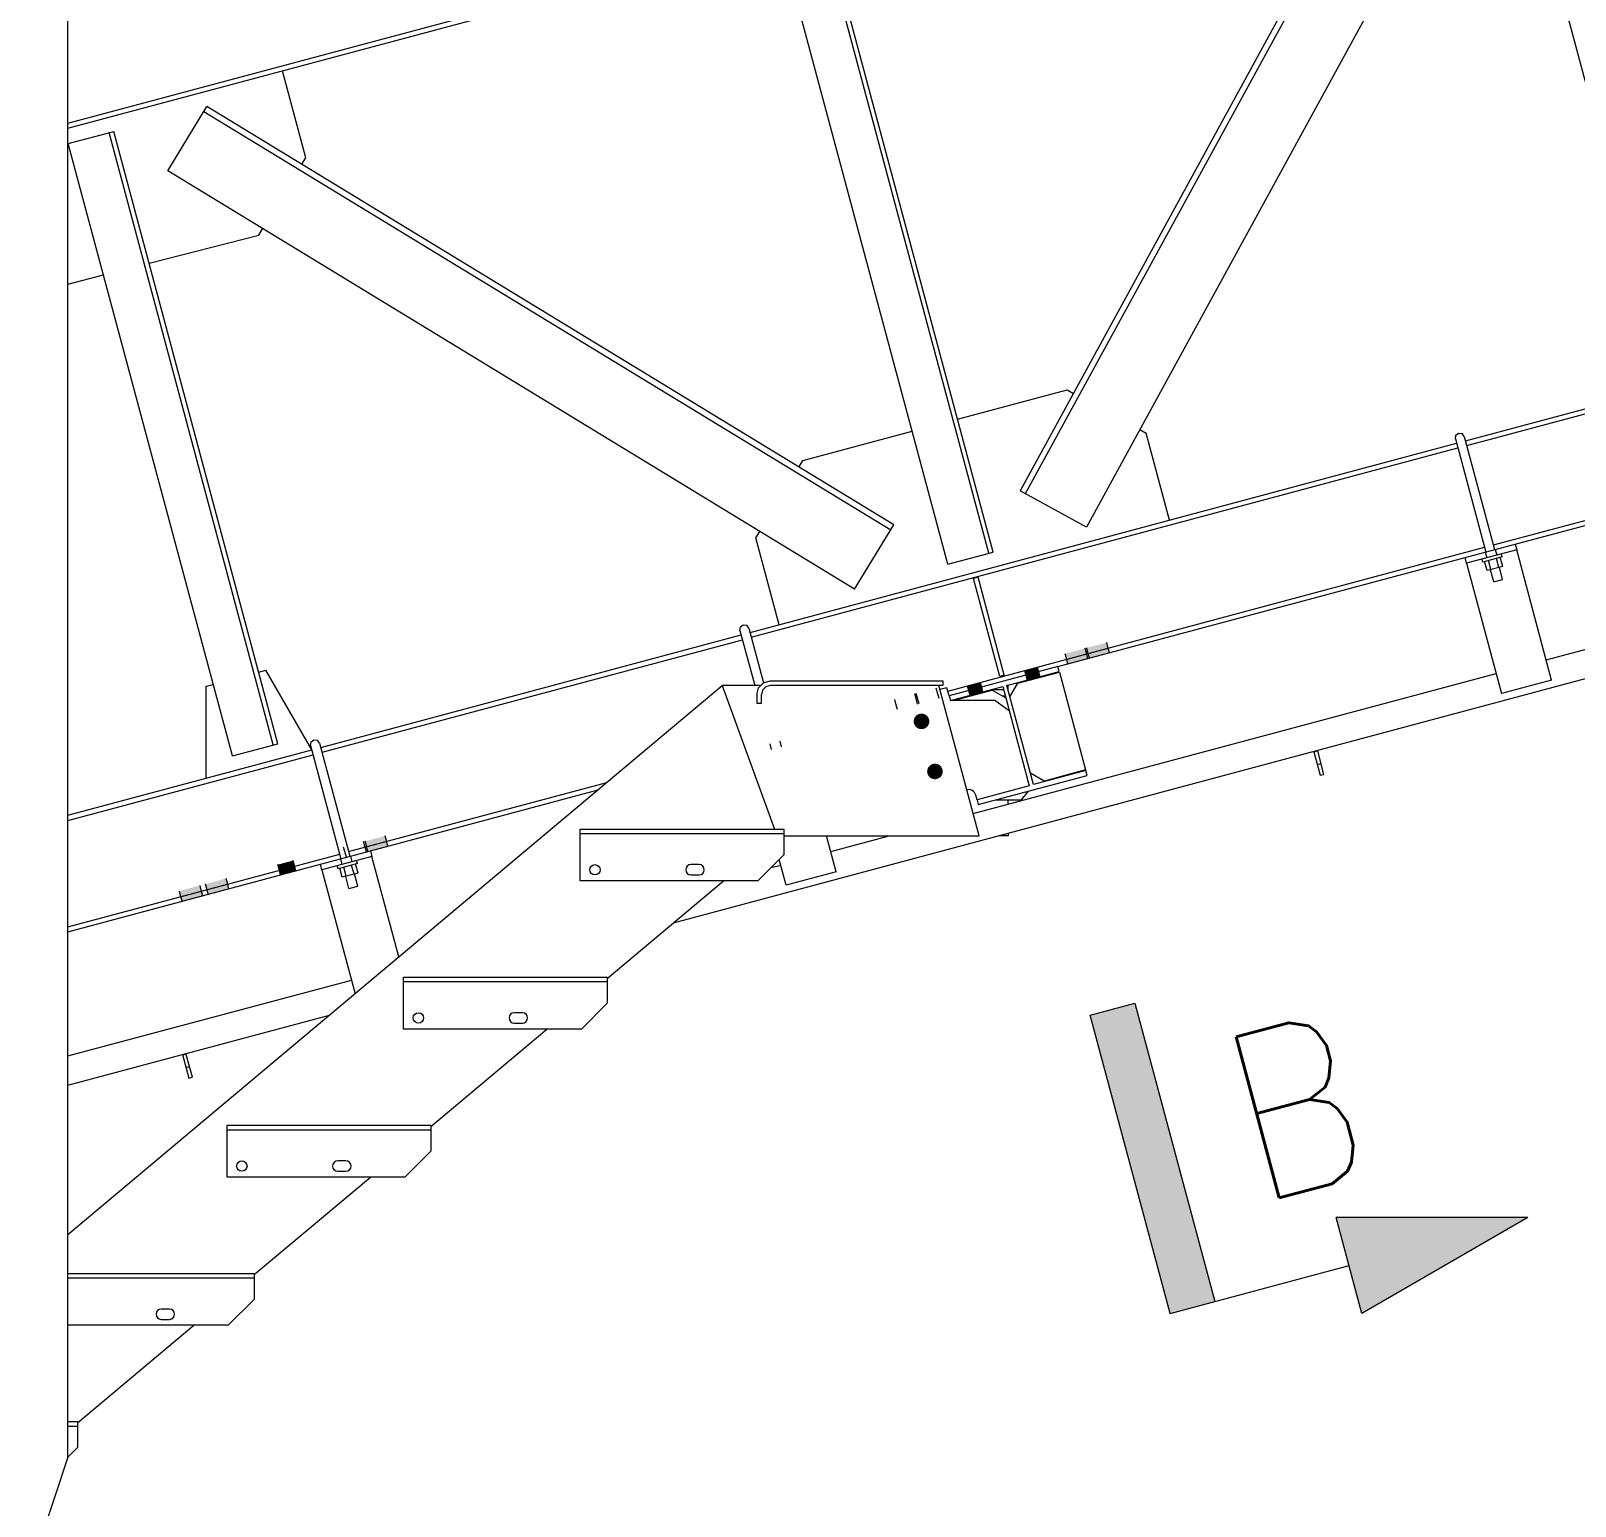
# Model space of a CAD drawing. Header units: millimetres. Extents: x -753 to 90, y 56274 to 56868.
# Drawn here: x -664.98 to -623.29, y 56622.44 to 56662.28 of the extents above; entities that cross this region are included whole.
import ezdxf

# ---------------------------------------------------------------- set-up
doc = ezdxf.new("R2010")
doc.units = ezdxf.units.MM
doc.linetypes.add('XKITLINE00', pattern=[0])
doc.linetypes.add('XKITLINE02', pattern=[4, 2, -2])
for name, color, linetype, lineweight in [('Corte', 7, 'Continuous', 0), ('Objeto gráfico', 3, 'Continuous', 0), ('Parafuso', 3, 'Continuous', 0), ('Peça', 2, 'Continuous', 0)]:
    doc.layers.add(name, color=color, linetype=linetype, lineweight=lineweight)
doc.styles.add('ROMANS', font='romans__.ttf')

# ---------------------------------------------------------------- blocks, each defined once
blk = doc.blocks.new('*A486')
at = {"layer": 'Peça', "color": 1, "linetype": 'XKITLINE00', "lineweight": 0}
for p, q in [((-654.919, 56635.327), (-654.919, 56636.727)), ((-654.919, 56636.727), (-649.419, 56636.727)), ((-649.419, 56636.727), (-649.419, 56636.027)), ((-654.919, 56636.607), (-649.419, 56636.607)), ((-649.419, 56636.027), (-650.119, 56635.327)), ((-650.119, 56635.327), (-654.919, 56635.327))]:
    blk.add_line(p, q, dxfattribs=at)
blk = doc.blocks.new('*A487')
at = {"layer": 'Peça', "color": 1, "linetype": 'XKITLINE00', "lineweight": 0}
for p, q in [((-640.246, 56644.544), (-640.439, 56644.493)), ((-640.188, 56644.326), (-640.246, 56644.544)), ((-638.95, 56644.199), (-640.153, 56644.199)), ((-638.562, 56643.909), (-638.95, 56644.199)), ((-639.637, 56641.793), (-639.715, 56641.788)), ((-638.232, 56641.517), (-638.042, 56641.754)), ((-639.47, 56641.646), (-639.504, 56641.716)), ((-639.435, 56641.517), (-639.47, 56641.646)), ((-638.925, 56641.517), (-638.232, 56641.517))]:
    blk.add_line(p, q, dxfattribs=at)
blk.add_arc((-639.663, 56641.595), 0.2, 37.4977, 82.4977, dxfattribs=at)
blk = doc.blocks.new('*A488')
at = {"layer": 'Peça', "color": 1, "linetype": 'XKITLINE00', "lineweight": 0}
for p, q in [((-663.982, 56624.727), (-663.72, 56624.727)), ((-663.72, 56624.727), (-663.72, 56624.027)), ((-663.982, 56624.607), (-663.72, 56624.607)), ((-663.982, 56623.765), (-663.72, 56624.027))]:
    blk.add_line(p, q, dxfattribs=at)
blk = doc.blocks.new('*A489')
at = {"layer": 'Peça', "color": 1, "linetype": 'XKITLINE00', "lineweight": 0}
for p, q in [((-663.982, 56628.727), (-658.953, 56628.727)), ((-663.982, 56628.607), (-658.953, 56628.607)), ((-658.953, 56628.727), (-658.953, 56628.027)), ((-658.953, 56628.027), (-659.653, 56627.327)), ((-659.653, 56627.327), (-663.982, 56627.327))]:
    blk.add_line(p, q, dxfattribs=at)
blk = doc.blocks.new('*A490')
at = {"layer": 'Parafuso', "color": 7, "linetype": 'XKITLINE00', "lineweight": 0}
blk.add_circle((-649.752, 56639.627), 0.14, dxfattribs=at)
blk = doc.blocks.new('*A497')
at = {"layer": 'Parafuso', "color": 7, "linetype": 'XKITLINE00', "lineweight": 0}
for p, q in [((-661.592, 56627.681), (-661.603, 56627.627)), ((-661.603, 56627.627), (-661.603, 56627.627)), ((-661.603, 56627.627), (-661.592, 56627.574)), ((-661.562, 56627.726), (-661.592, 56627.681)), ((-661.592, 56627.574), (-661.562, 56627.528)), ((-661.517, 56627.757), (-661.562, 56627.726)), ((-661.463, 56627.767), (-661.517, 56627.757)), ((-661.243, 56627.767), (-661.463, 56627.767)), ((-661.189, 56627.757), (-661.243, 56627.767)), ((-661.144, 56627.726), (-661.189, 56627.757)), ((-661.114, 56627.681), (-661.144, 56627.726)), ((-661.144, 56627.528), (-661.114, 56627.574)), ((-661.103, 56627.627), (-661.114, 56627.681)), ((-661.114, 56627.574), (-661.103, 56627.627)), ((-661.103, 56627.627), (-661.103, 56627.627)), ((-661.562, 56627.528), (-661.517, 56627.498)), ((-661.517, 56627.498), (-661.463, 56627.487)), ((-661.463, 56627.487), (-661.243, 56627.487)), ((-661.243, 56627.487), (-661.189, 56627.498)), ((-661.189, 56627.498), (-661.144, 56627.528))]:
    blk.add_line(p, q, dxfattribs=at)
blk = doc.blocks.new('*A498')
at = {"layer": 'Parafuso', "color": 7, "linetype": 'XKITLINE00', "lineweight": 0}
for p, q in [((-656.795, 56631.726), (-656.825, 56631.681)), ((-656.75, 56631.757), (-656.795, 56631.726)), ((-656.696, 56631.767), (-656.75, 56631.757)), ((-656.476, 56631.767), (-656.696, 56631.767)), ((-656.422, 56631.757), (-656.476, 56631.767)), ((-656.377, 56631.726), (-656.422, 56631.757)), ((-656.347, 56631.681), (-656.377, 56631.726)), ((-656.825, 56631.681), (-656.836, 56631.627)), ((-656.836, 56631.627), (-656.836, 56631.627)), ((-656.836, 56631.627), (-656.825, 56631.574)), ((-656.825, 56631.574), (-656.795, 56631.528)), ((-656.795, 56631.528), (-656.75, 56631.498)), ((-656.75, 56631.498), (-656.696, 56631.487)), ((-656.696, 56631.487), (-656.476, 56631.487)), ((-656.476, 56631.487), (-656.422, 56631.498)), ((-656.422, 56631.498), (-656.377, 56631.528)), ((-656.377, 56631.528), (-656.347, 56631.574)), ((-656.336, 56631.627), (-656.347, 56631.681)), ((-656.347, 56631.574), (-656.336, 56631.627)), ((-656.336, 56631.627), (-656.336, 56631.627))]:
    blk.add_line(p, q, dxfattribs=at)
blk = doc.blocks.new('*A499')
at = {"layer": 'Parafuso'}
for points in [[(-641.141, 56643.601), (-641.144, 56643.622), (-641.144, 56643.642), (-641.142, 56643.663), (-641.139, 56643.683), (-641.133, 56643.703), (-641.125, 56643.722), (-641.116, 56643.74), (-641.105, 56643.758), (-641.092, 56643.774), (-641.078, 56643.789), (-641.062, 56643.802), (-641.045, 56643.814), (-641.027, 56643.824), (-641.008, 56643.832), (-640.988, 56643.838), (-640.968, 56643.842), (-640.948, 56643.845), (-640.927, 56643.845), (-640.907, 56643.843), (-640.886, 56643.84), (-640.867, 56643.834), (-640.847, 56643.827), (-640.829, 56643.817), (-640.812, 56643.806), (-640.796, 56643.793), (-640.781, 56643.779), (-640.767, 56643.763), (-640.756, 56643.746), (-640.746, 56643.728), (-640.738, 56643.709), (-640.731, 56643.69), (-640.727, 56643.669), (-640.725, 56643.649), (-640.724, 56643.628), (-640.726, 56643.608), (-640.73, 56643.588), (-640.735, 56643.568), (-640.743, 56643.549), (-640.752, 56643.53), (-640.763, 56643.513), (-640.776, 56643.497), (-640.791, 56643.482), (-640.806, 56643.469), (-640.823, 56643.457), (-640.841, 56643.447), (-640.86, 56643.439), (-640.88, 56643.432), (-640.9, 56643.428), (-640.92, 56643.426), (-640.941, 56643.425), (-640.962, 56643.427), (-640.982, 56643.431), (-641.002, 56643.436), (-641.021, 56643.444), (-641.039, 56643.453), (-641.056, 56643.465), (-641.073, 56643.477), (-641.087, 56643.492), (-641.101, 56643.507), (-641.112, 56643.524), (-641.122, 56643.542), (-641.131, 56643.561), (-641.137, 56643.581)], [(-640.779, 56642.249), (-640.781, 56642.269), (-640.782, 56642.29), (-640.78, 56642.31), (-640.776, 56642.331), (-640.771, 56642.35), (-640.763, 56642.37), (-640.754, 56642.388), (-640.742, 56642.405), (-640.73, 56642.421), (-640.715, 56642.436), (-640.7, 56642.45), (-640.683, 56642.461), (-640.665, 56642.471), (-640.646, 56642.479), (-640.626, 56642.486), (-640.606, 56642.49), (-640.586, 56642.492), (-640.565, 56642.493), (-640.544, 56642.491), (-640.524, 56642.487), (-640.504, 56642.482), (-640.485, 56642.474), (-640.467, 56642.465), (-640.449, 56642.454), (-640.433, 56642.441), (-640.419, 56642.426), (-640.405, 56642.411), (-640.393, 56642.394), (-640.383, 56642.376), (-640.375, 56642.357), (-640.369, 56642.337), (-640.365, 56642.317), (-640.362, 56642.297), (-640.362, 56642.276), (-640.364, 56642.256), (-640.367, 56642.235), (-640.373, 56642.215), (-640.381, 56642.196), (-640.39, 56642.178), (-640.401, 56642.161), (-640.414, 56642.144), (-640.428, 56642.13), (-640.444, 56642.116), (-640.461, 56642.105), (-640.479, 56642.095), (-640.498, 56642.086), (-640.517, 56642.08), (-640.538, 56642.076), (-640.558, 56642.073), (-640.579, 56642.073), (-640.599, 56642.075), (-640.619, 56642.078), (-640.639, 56642.084), (-640.658, 56642.092), (-640.677, 56642.101), (-640.694, 56642.112), (-640.71, 56642.125), (-640.725, 56642.139), (-640.738, 56642.155), (-640.75, 56642.172), (-640.76, 56642.19), (-640.768, 56642.209), (-640.775, 56642.229)]]:
    blk.add_hatch(color=7, dxfattribs=at).paths.add_polyline_path(points, flags=17)
blk = doc.blocks.new('*A500')
at = {"layer": 'Parafuso', "color": 7, "linetype": 'XKITLINE00', "lineweight": 0}
blk.add_circle((-654.519, 56635.627), 0.14, dxfattribs=at)
blk = doc.blocks.new('*A501')
at = {"layer": 'Peça', "color": 1, "linetype": 'XKITLINE00', "lineweight": 0}
for p, q in [((-659.686, 56631.327), (-659.686, 56632.727)), ((-659.686, 56632.727), (-654.186, 56632.727)), ((-659.686, 56632.607), (-654.186, 56632.607)), ((-654.186, 56632.727), (-654.186, 56632.027)), ((-654.186, 56632.027), (-654.886, 56631.327)), ((-654.886, 56631.327), (-659.686, 56631.327))]:
    blk.add_line(p, q, dxfattribs=at)
blk = doc.blocks.new('*A502')
at = {"layer": 'Parafuso', "color": 7, "linetype": 'XKITLINE00', "lineweight": 0}
blk.add_circle((-659.286, 56631.627), 0.14, dxfattribs=at)
blk = doc.blocks.new('*A503')
at = {"layer": 'Parafuso', "color": 7, "linetype": 'XKITLINE00', "lineweight": 0}
for p, q in [((-652.058, 56635.681), (-652.069, 56635.627)), ((-652.069, 56635.627), (-652.069, 56635.627)), ((-652.069, 56635.627), (-652.058, 56635.574)), ((-652.028, 56635.726), (-652.058, 56635.681)), ((-652.058, 56635.574), (-652.028, 56635.528)), ((-651.983, 56635.757), (-652.028, 56635.726)), ((-652.028, 56635.528), (-651.983, 56635.498)), ((-651.929, 56635.767), (-651.983, 56635.757)), ((-651.983, 56635.498), (-651.929, 56635.487)), ((-651.709, 56635.767), (-651.929, 56635.767)), ((-651.929, 56635.487), (-651.709, 56635.487)), ((-651.655, 56635.757), (-651.709, 56635.767)), ((-651.709, 56635.487), (-651.655, 56635.498)), ((-651.61, 56635.726), (-651.655, 56635.757)), ((-651.655, 56635.498), (-651.61, 56635.528)), ((-651.58, 56635.681), (-651.61, 56635.726)), ((-651.61, 56635.528), (-651.58, 56635.574)), ((-651.569, 56635.627), (-651.58, 56635.681)), ((-651.58, 56635.574), (-651.569, 56635.627)), ((-651.569, 56635.627), (-651.569, 56635.627))]:
    blk.add_line(p, q, dxfattribs=at)
blk = doc.blocks.new('*A511')
at = {"layer": 'Peça', "color": 1, "linetype": 'XKITLINE00', "lineweight": 0}
for p, q in [((-645.336, 56644.544), (-645.202, 56644.678)), ((-645.202, 56644.678), (-645.019, 56644.727)), ((-645.019, 56644.727), (-640.355, 56644.727)), ((-640.355, 56644.727), (-640.355, 56644.601)), ((-645.385, 56644.361), (-645.336, 56644.544)), ((-645.385, 56644.361), (-645.385, 56644.127)), ((-645.227, 56644.481), (-645.259, 56644.361)), ((-645.259, 56644.127), (-645.259, 56644.361)), ((-645.139, 56644.569), (-645.227, 56644.481)), ((-645.019, 56644.601), (-645.139, 56644.569)), ((-640.355, 56644.601), (-645.019, 56644.601)), ((-645.385, 56644.127), (-645.259, 56644.127))]:
    blk.add_line(p, q, dxfattribs=at)
blk = doc.blocks.new('*A512')
at = {"layer": 'Peça', "color": 1, "linetype": 'XKITLINE00', "lineweight": 0}
for p, q in [((-663.982, 56629.775), (-646.313, 56644.601)), ((-646.313, 56644.601), (-644.903, 56640.727)), ((-649.419, 56636.695), (-646.282, 56639.327)), ((-654.186, 56632.695), (-651.049, 56635.327)), ((-658.953, 56628.695), (-655.816, 56631.327)), ((-663.72, 56624.695), (-660.583, 56627.327))]:
    blk.add_line(p, q, dxfattribs=at)
blk = doc.blocks.new('*A513')
at = {"layer": 'Peça', "color": 1, "linetype": 'XKITLINE00', "lineweight": 0}
for p, q in [((-645.279, 56644.601), (-646.313, 56644.601)), ((-646.313, 56644.601), (-644.903, 56640.727)), ((-639.38, 56640.541), (-640.468, 56644.601)), ((-644.652, 56640.541), (-639.38, 56640.541))]:
    blk.add_line(p, q, dxfattribs=at)
blk = doc.blocks.new('*A514')
at = {"layer": 'Parafuso', "color": 7, "linetype": 'XKITLINE00', "lineweight": 0}
for p, q in [((-647.291, 56639.681), (-647.302, 56639.627)), ((-647.261, 56639.726), (-647.291, 56639.681)), ((-647.216, 56639.757), (-647.261, 56639.726)), ((-647.162, 56639.767), (-647.216, 56639.757)), ((-646.942, 56639.767), (-647.162, 56639.767)), ((-646.888, 56639.757), (-646.942, 56639.767)), ((-646.843, 56639.726), (-646.888, 56639.757)), ((-646.813, 56639.681), (-646.843, 56639.726)), ((-646.802, 56639.627), (-646.813, 56639.681)), ((-647.302, 56639.627), (-647.302, 56639.627)), ((-647.302, 56639.627), (-647.291, 56639.574)), ((-647.291, 56639.574), (-647.261, 56639.528)), ((-647.261, 56639.528), (-647.216, 56639.498)), ((-647.216, 56639.498), (-647.162, 56639.487)), ((-647.162, 56639.487), (-646.942, 56639.487)), ((-646.942, 56639.487), (-646.888, 56639.498)), ((-646.888, 56639.498), (-646.843, 56639.528)), ((-646.843, 56639.528), (-646.813, 56639.574)), ((-646.813, 56639.574), (-646.802, 56639.627)), ((-646.802, 56639.627), (-646.802, 56639.627))]:
    blk.add_line(p, q, dxfattribs=at)
blk = doc.blocks.new('*A515')
at = {"layer": 'Peça', "color": 1, "linetype": 'XKITLINE00', "lineweight": 0}
for p, q in [((-650.152, 56639.327), (-650.152, 56640.727)), ((-650.152, 56640.727), (-644.652, 56640.727)), ((-650.152, 56640.607), (-644.652, 56640.607)), ((-644.652, 56640.727), (-644.652, 56640.027)), ((-644.652, 56640.027), (-645.352, 56639.327)), ((-645.352, 56639.327), (-650.152, 56639.327))]:
    blk.add_line(p, q, dxfattribs=at)
blk = doc.blocks.new('*A533')
at = {"layer": 'Peça', "color": 1, "linetype": 'XKITLINE00', "lineweight": 0}
for p, q in [((-637.251, 56645.113), (-640.188, 56644.326)), ((-637.217, 56644.985), (-637.251, 56645.113)), ((-638.629, 56644.607), (-637.217, 56644.985)), ((-640.188, 56644.326), (-640.153, 56644.199)), ((-640.153, 56644.199), (-638.741, 56644.577)), ((-638.741, 56644.577), (-638.023, 56641.896)), ((-637.911, 56641.926), (-638.629, 56644.607)), ((-639.401, 56641.39), (-636.464, 56642.177)), ((-636.499, 56642.304), (-637.911, 56641.926)), ((-636.464, 56642.177), (-636.499, 56642.304)), ((-638.023, 56641.896), (-639.435, 56641.517)), ((-639.435, 56641.517), (-639.401, 56641.39))]:
    blk.add_line(p, q, dxfattribs=at)
blk = doc.blocks.new('*A534')
at = {"layer": 'Peça', "color": 1, "linetype": 'XKITLINE00', "lineweight": 0}
for p, q in [((-639.406, 56647.525), (-639.528, 56647.493)), ((-638.819, 56644.85), (-639.528, 56647.493)), ((-638.698, 56644.883), (-639.406, 56647.525)), ((-638.698, 56644.883), (-638.819, 56644.85))]:
    blk.add_line(p, q, dxfattribs=at)
blk = doc.blocks.new('*A535')
at = {"layer": 'Parafuso'}
for points in [[(-637.807, 56645.101), (-637.773, 56644.973), (-638.12, 56644.88), (-638.155, 56645.007)], [(-637.807, 56645.101), (-637.773, 56644.973), (-638.12, 56644.88), (-638.155, 56645.007)], [(-639.352, 56644.687), (-639.318, 56644.559), (-639.666, 56644.466), (-639.7, 56644.593)], [(-639.352, 56644.687), (-639.318, 56644.559), (-639.666, 56644.466), (-639.7, 56644.593)], [(-637.773, 56644.973), (-637.739, 56644.846), (-638.086, 56644.753), (-638.12, 56644.88)], [(-637.773, 56644.973), (-637.739, 56644.846), (-638.086, 56644.753), (-638.12, 56644.88)], [(-639.318, 56644.559), (-639.284, 56644.432), (-639.632, 56644.339), (-639.666, 56644.466)], [(-639.318, 56644.559), (-639.284, 56644.432), (-639.632, 56644.339), (-639.666, 56644.466)]]:
    blk.add_hatch(color=7, dxfattribs=at).paths.add_polyline_path(points, flags=17)
at = {"layer": 'Parafuso', "color": 7, "linetype": 'XKITLINE00', "lineweight": 0}
for p, q in [((-637.807, 56645.101), (-637.773, 56644.973)), ((-637.807, 56645.101), (-637.773, 56644.973)), ((-639.352, 56644.687), (-639.318, 56644.559)), ((-639.352, 56644.687), (-639.318, 56644.559)), ((-638.155, 56645.007), (-638.12, 56644.88)), ((-638.155, 56645.007), (-638.12, 56644.88)), ((-638.12, 56644.88), (-638.086, 56644.753)), ((-638.12, 56644.88), (-638.086, 56644.753)), ((-637.773, 56644.973), (-637.739, 56644.846)), ((-637.773, 56644.973), (-637.739, 56644.846)), ((-639.7, 56644.593), (-639.666, 56644.466)), ((-639.7, 56644.593), (-639.666, 56644.466)), ((-639.666, 56644.466), (-639.632, 56644.339)), ((-639.666, 56644.466), (-639.632, 56644.339)), ((-639.318, 56644.559), (-639.284, 56644.432)), ((-639.318, 56644.559), (-639.284, 56644.432))]:
    blk.add_line(p, q, dxfattribs=at)
blk = doc.blocks.new('*A542')
at = {"layer": 'Peça', "color": 1, "linetype": 'XKITLINE00', "lineweight": 0}
for p, q in [((-638.546, 56644.298), (-638.334, 56644.665)), ((-638.334, 56644.665), (-637.212, 56644.966)), ((-637.212, 56644.966), (-636.504, 56642.323)), ((-637.626, 56642.023), (-637.994, 56642.235)), ((-636.504, 56642.323), (-637.626, 56642.023))]:
    blk.add_line(p, q, dxfattribs=at)
blk = doc.blocks.new('*A543')
at = {"layer": 'Peça', "color": 1, "linetype": 'XKITLINE00', "lineweight": 0}
for p, q in [((-640.076, 56644.199), (-639.026, 56644.48)), ((-639.026, 56644.48), (-638.658, 56644.268))]:
    blk.add_line(p, q, dxfattribs=at)
blk = doc.blocks.new('*A544')
at = {"layer": 'Parafuso'}
for points in [[(-637.807, 56645.101), (-637.773, 56644.973), (-638.12, 56644.88), (-638.155, 56645.007)], [(-637.807, 56645.101), (-637.773, 56644.973), (-638.12, 56644.88), (-638.155, 56645.007)], [(-639.352, 56644.687), (-639.318, 56644.559), (-639.666, 56644.466), (-639.7, 56644.593)], [(-639.352, 56644.687), (-639.318, 56644.559), (-639.666, 56644.466), (-639.7, 56644.593)], [(-637.773, 56644.973), (-637.739, 56644.846), (-638.086, 56644.753), (-638.12, 56644.88)], [(-637.773, 56644.973), (-637.739, 56644.846), (-638.086, 56644.753), (-638.12, 56644.88)], [(-639.318, 56644.559), (-639.284, 56644.432), (-639.632, 56644.339), (-639.666, 56644.466)], [(-639.318, 56644.559), (-639.284, 56644.432), (-639.632, 56644.339), (-639.666, 56644.466)]]:
    blk.add_hatch(color=7, dxfattribs=at).paths.add_polyline_path(points, flags=17)
at = {"layer": 'Parafuso', "color": 7, "linetype": 'XKITLINE00', "lineweight": 0}
for p, q in [((-637.807, 56645.101), (-637.773, 56644.973)), ((-637.807, 56645.101), (-637.773, 56644.973)), ((-639.352, 56644.687), (-639.318, 56644.559)), ((-639.352, 56644.687), (-639.318, 56644.559)), ((-638.155, 56645.007), (-638.12, 56644.88)), ((-638.155, 56645.007), (-638.12, 56644.88)), ((-638.12, 56644.88), (-638.086, 56644.753)), ((-638.12, 56644.88), (-638.086, 56644.753)), ((-637.773, 56644.973), (-637.739, 56644.846)), ((-637.773, 56644.973), (-637.739, 56644.846)), ((-639.7, 56644.593), (-639.666, 56644.466)), ((-639.7, 56644.593), (-639.666, 56644.466)), ((-639.666, 56644.466), (-639.632, 56644.339)), ((-639.666, 56644.466), (-639.632, 56644.339)), ((-639.318, 56644.559), (-639.284, 56644.432)), ((-639.318, 56644.559), (-639.284, 56644.432))]:
    blk.add_line(p, q, dxfattribs=at)
blk = doc.blocks.new('*A625')
at = {"layer": 'Peça', "color": 1, "linetype": 'XKITLINE00', "lineweight": 0}
for p, q in [((-663.982, 56659.786), (-399.326, 56730.699)), ((-663.982, 56659.65), (-399.292, 56730.572))]:
    blk.add_line(p, q, dxfattribs=at)
blk = doc.blocks.new('*A626')
at = {"layer": 'Peça', "color": 1, "linetype": 'XKITLINE00', "lineweight": 0}
for p, q in [((-626.245, 56651.209), (-596.609, 56659.15)), ((-626.211, 56651.081), (-596.574, 56659.022)), ((-625.493, 56648.4), (-595.856, 56656.341)), ((-624.903, 56648.421), (-601.55, 56654.679)), ((-645.564, 56646.033), (-626.487, 56651.144)), ((-645.53, 56645.905), (-626.453, 56651.017)), ((-640.222, 56644.454), (-625.734, 56648.335)), ((-637.251, 56645.113), (-626.256, 56648.059)), ((-657.155, 56642.927), (-645.806, 56645.968)), ((-657.121, 56642.799), (-645.772, 56645.84)), ((-663.982, 56641.098), (-657.397, 56642.862)), ((-663.982, 56640.961), (-657.363, 56642.735)), ((-656.403, 56640.118), (-649.429, 56641.987)), ((-655.813, 56640.139), (-649.668, 56641.786)), ((-663.982, 56638.087), (-656.644, 56640.053)), ((-663.982, 56637.95), (-657.166, 56639.777))]:
    blk.add_line(p, q, dxfattribs=at)
blk = doc.blocks.new('*A638')
at = {"layer": 'Peça', "color": 1, "linetype": 'XKITLINE00', "lineweight": 0}
for p, q in [((-657.166, 56639.777), (-655.813, 56640.14)), ((-655.813, 56640.14), (-655.772, 56639.985)), ((-657.124, 56639.623), (-657.166, 56639.777)), ((-655.772, 56639.985), (-657.124, 56639.623)), ((-655.045, 56637.274), (-655.772, 56639.985)), ((-657.124, 56639.623), (-656.229, 56636.281))]:
    blk.add_line(p, q, dxfattribs=at)
blk = doc.blocks.new('*A706')
at = {"layer": 'Peça', "color": 1, "linetype": 'XKITLINE00', "lineweight": 0}
for p, q in [((-660.886, 56634.639), (-660.715, 56633.998)), ((-660.884, 56634.63), (-660.792, 56634.654)), ((-660.623, 56634.023), (-660.795, 56634.664)), ((-660.792, 56634.288), (-660.7, 56634.312)), ((-660.715, 56633.998), (-660.623, 56634.023))]:
    blk.add_line(p, q, dxfattribs=at)
blk = doc.blocks.new('*A707')
at = {"layer": 'Peça', "color": 1, "linetype": 'XKITLINE00', "lineweight": 0}
for p, q in [((-663.982, 56634.599), (-656.328, 56636.65)), ((-663.982, 56633.81), (-656.918, 56635.702))]:
    blk.add_line(p, q, dxfattribs=at)
blk = doc.blocks.new('*A714')
at = {"layer": 'Peça', "color": 1, "linetype": 'XKITLINE00', "lineweight": 0}
for p, q in [((-594.187, 56653.299), (-591.992, 56653.887)), ((-591.992, 56653.887), (-591.795, 56653.151)), ((-591.795, 56653.151), (-647.639, 56638.189)), ((-624.065, 56645.294), (-595.539, 56652.937)), ((-639.543, 56641.147), (-625.418, 56644.931)), ((-643.384, 56640.118), (-641.803, 56640.541)), ((-644.993, 56639.687), (-644.736, 56639.755))]:
    blk.add_line(p, q, dxfattribs=at)
blk = doc.blocks.new('*A724')
at = {"layer": 'Peça', "color": 1, "linetype": 'XKITLINE00', "lineweight": 0}
for p, q in [((-663.972, 56659.238), (-662.746, 56659.567)), ((-659.541, 56642.702), (-663.972, 56659.238)), ((-658.437, 56642.998), (-662.868, 56659.534)), ((-658.315, 56643.03), (-662.746, 56659.567)), ((-659.541, 56642.702), (-658.315, 56643.03))]:
    blk.add_line(p, q, dxfattribs=at)
blk = doc.blocks.new('*A725')
at = {"layer": 'Peça', "color": 1, "linetype": 'XKITLINE00', "lineweight": 0}
for p, q in [((-644.654, 56664.415), (-643.427, 56664.743)), ((-639.119, 56648.174), (-643.55, 56664.71)), ((-638.996, 56648.207), (-643.427, 56664.743)), ((-640.223, 56647.878), (-644.654, 56664.415)), ((-640.223, 56647.878), (-638.996, 56648.207))]:
    blk.add_line(p, q, dxfattribs=at)
blk = doc.blocks.new('*A737')
at = {"layer": 'Peça', "color": 1, "linetype": 'XKITLINE00', "lineweight": 0}
for p, q in [((-661.289, 56658.499), (-660.228, 56660.242)), ((-660.31, 56660.106), (-641.762, 56648.81)), ((-641.68, 56648.946), (-660.228, 56660.242)), ((-642.741, 56647.203), (-661.289, 56658.499)), ((-642.741, 56647.203), (-641.68, 56648.946))]:
    blk.add_line(p, q, dxfattribs=at)
blk = doc.blocks.new('*A738')
at = {"layer": 'Peça', "color": 1, "linetype": 'XKITLINE00', "lineweight": 0}
for p, q in [((-627.853, 56668.916), (-638.268, 56649.86)), ((-638.129, 56649.784), (-627.714, 56668.84)), ((-626.063, 56667.938), (-627.853, 56668.916)), ((-626.063, 56667.938), (-636.478, 56648.881)), ((-636.478, 56648.881), (-638.268, 56649.86))]:
    blk.add_line(p, q, dxfattribs=at)
blk = doc.blocks.new('*A775')
at = {"layer": 'Parafuso', "color": 7, "linetype": 'XKITLINE02', "lineweight": 0}
for p, q in [((-656.625, 56639.922), (-656.583, 56639.768)), ((-656.354, 56639.995), (-656.313, 56639.84))]:
    blk.add_line(p, q, dxfattribs=at)
blk = doc.blocks.new('*A776')
at = {"layer": 'Parafuso', "color": 7, "linetype": 'XKITLINE02', "lineweight": 0}
for p, q in [((-656.625, 56639.922), (-656.583, 56639.768)), ((-656.354, 56639.995), (-656.313, 56639.84))]:
    blk.add_line(p, q, dxfattribs=at)
blk = doc.blocks.new('*A777')
at = {"layer": 'Peça', "color": 1, "linetype": 'XKITLINE00', "lineweight": 0}
for p, q in [((-657.429, 56642.983), (-657.417, 56643.078)), ((-657.429, 56642.983), (-656.61, 56639.926)), ((-657.417, 56643.078), (-657.341, 56643.137)), ((-657.341, 56643.137), (-657.246, 56643.124)), ((-657.188, 56643.048), (-657.246, 56643.124)), ((-657.188, 56643.048), (-656.369, 56639.991)), ((-656.394, 56639.12), (-656.482, 56639.449)), ((-656.153, 56639.184), (-656.241, 56639.514)), ((-656.394, 56639.12), (-656.153, 56639.184))]:
    blk.add_line(p, q, dxfattribs=at)
blk = doc.blocks.new('*A778')
at = {"layer": 'Peça', "color": 1, "linetype": 'XKITLINE00', "lineweight": 0}
for p, q in [((-656.574, 56639.424), (-656.64, 56639.67)), ((-656.468, 56639.453), (-656.534, 56639.698)), ((-656.255, 56639.51), (-656.321, 56639.755)), ((-656.149, 56639.538), (-656.215, 56639.784)), ((-656.149, 56639.538), (-656.574, 56639.424))]:
    blk.add_line(p, q, dxfattribs=at)
blk = doc.blocks.new('*A779')
at = {"layer": 'Peça', "color": 1, "linetype": 'XKITLINE00', "lineweight": 0}
for p, q in [((-656.688, 56639.657), (-656.709, 56639.734)), ((-656.167, 56639.797), (-656.688, 56639.657)), ((-656.167, 56639.797), (-656.187, 56639.874))]:
    blk.add_line(p, q, dxfattribs=at)
blk = doc.blocks.new('*A814')
at = {"layer": 'Parafuso'}
for points in [[(-658.282, 56639.644), (-658.315, 56639.766), (-657.909, 56639.875), (-657.876, 56639.752)], [(-658.282, 56639.644), (-658.315, 56639.766), (-657.909, 56639.875), (-657.876, 56639.752)], [(-658.241, 56639.489), (-658.282, 56639.644), (-657.876, 56639.752), (-657.835, 56639.598)], [(-658.241, 56639.489), (-658.282, 56639.644), (-657.876, 56639.752), (-657.835, 56639.598)]]:
    blk.add_hatch(color=7, dxfattribs=at).paths.add_polyline_path(points, flags=17)
at = {"layer": 'Parafuso', "color": 7, "linetype": 'XKITLINE00', "lineweight": 0}
for p, q in [((-658.282, 56639.644), (-658.315, 56639.766)), ((-658.282, 56639.644), (-658.315, 56639.766)), ((-658.241, 56639.489), (-658.282, 56639.644)), ((-658.241, 56639.489), (-658.282, 56639.644)), ((-657.876, 56639.752), (-657.909, 56639.875)), ((-657.876, 56639.752), (-657.909, 56639.875)), ((-657.835, 56639.598), (-657.876, 56639.752)), ((-657.835, 56639.598), (-657.876, 56639.752))]:
    blk.add_line(p, q, dxfattribs=at)
blk = doc.blocks.new('*A815')
at = {"layer": 'Parafuso'}
for points in [[(-658.282, 56639.644), (-658.315, 56639.766), (-657.909, 56639.875), (-657.876, 56639.752)], [(-658.282, 56639.644), (-658.315, 56639.766), (-657.909, 56639.875), (-657.876, 56639.752)], [(-658.241, 56639.489), (-658.282, 56639.644), (-657.876, 56639.752), (-657.835, 56639.598)], [(-658.241, 56639.489), (-658.282, 56639.644), (-657.876, 56639.752), (-657.835, 56639.598)]]:
    blk.add_hatch(color=7, dxfattribs=at).paths.add_polyline_path(points, flags=17)
at = {"layer": 'Parafuso', "color": 7, "linetype": 'XKITLINE00', "lineweight": 0}
for p, q in [((-658.315, 56639.766), (-658.282, 56639.644)), ((-658.315, 56639.766), (-658.282, 56639.644)), ((-658.282, 56639.644), (-658.241, 56639.489)), ((-658.282, 56639.644), (-658.241, 56639.489)), ((-657.909, 56639.875), (-657.876, 56639.752)), ((-657.909, 56639.875), (-657.876, 56639.752)), ((-657.876, 56639.752), (-657.835, 56639.598)), ((-657.876, 56639.752), (-657.835, 56639.598))]:
    blk.add_line(p, q, dxfattribs=at)
blk = doc.blocks.new('*A816')
at = {"layer": 'Parafuso'}
for points in [[(-655.416, 56640.543), (-655.383, 56640.42), (-655.924, 56640.275), (-655.957, 56640.398)], [(-655.383, 56640.42), (-655.342, 56640.266), (-655.883, 56640.121), (-655.924, 56640.275)]]:
    blk.add_hatch(color=7, dxfattribs=at).paths.add_polyline_path(points, flags=17)
at = {"layer": 'Parafuso', "color": 7, "linetype": 'XKITLINE00', "lineweight": 0}
for p, q in [((-655.383, 56640.42), (-655.416, 56640.543)), ((-655.924, 56640.275), (-655.957, 56640.398)), ((-655.883, 56640.121), (-655.924, 56640.275)), ((-655.342, 56640.266), (-655.383, 56640.42))]:
    blk.add_line(p, q, dxfattribs=at)
at = {"layer": 'Parafuso', "color": 7, "linetype": 'XKITLINE02', "lineweight": 0}
for p, q in [((-656.505, 56640.12), (-656.538, 56640.242)), ((-656.464, 56639.965), (-656.505, 56640.12)), ((-655.965, 56640.265), (-655.998, 56640.387)), ((-655.923, 56640.11), (-655.965, 56640.265))]:
    blk.add_line(p, q, dxfattribs=at)
blk = doc.blocks.new('*A817')
at = {"layer": 'Parafuso'}
for points in [[(-660.234, 56639.12), (-660.267, 56639.243), (-659.709, 56639.393), (-659.676, 56639.27)], [(-660.193, 56638.966), (-660.234, 56639.121), (-659.676, 56639.27), (-659.635, 56639.115)], [(-660.941, 56638.931), (-660.974, 56639.054), (-660.416, 56639.203), (-660.383, 56639.08)], [(-660.9, 56638.777), (-660.941, 56638.931), (-660.383, 56639.081), (-660.342, 56638.926)]]:
    blk.add_hatch(color=7, dxfattribs=at).paths.add_polyline_path(points, flags=17)
at = {"layer": 'Parafuso', "color": 7, "linetype": 'XKITLINE00', "lineweight": 0}
for p, q in [((-660.234, 56639.12), (-660.267, 56639.243)), ((-659.676, 56639.27), (-659.709, 56639.393)), ((-659.635, 56639.115), (-659.676, 56639.27)), ((-660.941, 56638.931), (-660.974, 56639.054)), ((-660.9, 56638.777), (-660.941, 56638.931)), ((-660.383, 56639.08), (-660.416, 56639.203)), ((-660.342, 56638.926), (-660.383, 56639.081)), ((-660.193, 56638.966), (-660.234, 56639.121))]:
    blk.add_line(p, q, dxfattribs=at)
blk = doc.blocks.new('*A818')
at = {"layer": 'Peça', "color": 1, "linetype": 'XKITLINE00', "lineweight": 0}
for p, q in [((-658.832, 56644.962), (-658.639, 56645.014)), ((-657.397, 56642.862), (-658.639, 56645.014)), ((-660.252, 56644.582), (-660.059, 56644.634)), ((-660.252, 56642.097), (-660.252, 56644.582))]:
    blk.add_line(p, q, dxfattribs=at)
blk = doc.blocks.new('*A819')
at = {"layer": 'Peça', "color": 1, "linetype": 'XKITLINE00', "lineweight": 0}
for p, q in [((-657.561, 56658.852), (-658.191, 56661.202)), ((-657.665, 56658.681), (-657.561, 56658.852)), ((-661.792, 56656.006), (-658.83, 56656.768)), ((-658.83, 56656.768), (-658.726, 56656.939)), ((-663.982, 56655.443), (-663.022, 56655.69))]:
    blk.add_line(p, q, dxfattribs=at)
blk = doc.blocks.new('*A868')
at = {"layer": 'Parafuso'}
for points in [[(-636.513, 56645.608), (-636.48, 56645.485), (-637.021, 56645.34), (-637.054, 56645.463)], [(-636.48, 56645.485), (-636.439, 56645.331), (-636.979, 56645.186), (-637.021, 56645.34)], [(-635.931, 56645.764), (-635.899, 56645.641), (-636.439, 56645.496), (-636.472, 56645.619)], [(-635.899, 56645.641), (-635.857, 56645.487), (-636.398, 56645.342), (-636.439, 56645.496)]]:
    blk.add_hatch(color=7, dxfattribs=at).paths.add_polyline_path(points, flags=17)
at = {"layer": 'Parafuso', "color": 7, "linetype": 'XKITLINE00', "lineweight": 0}
for p, q in [((-636.48, 56645.485), (-636.513, 56645.608)), ((-636.439, 56645.331), (-636.48, 56645.485)), ((-636.439, 56645.496), (-636.472, 56645.619)), ((-636.398, 56645.342), (-636.439, 56645.496)), ((-635.899, 56645.641), (-635.931, 56645.764)), ((-635.857, 56645.487), (-635.899, 56645.641)), ((-637.021, 56645.34), (-637.054, 56645.463)), ((-636.979, 56645.186), (-637.021, 56645.34))]:
    blk.add_line(p, q, dxfattribs=at)
blk = doc.blocks.new('*A877')
at = {"layer": 'Parafuso', "color": 7, "linetype": 'XKITLINE02', "lineweight": 0}
for p, q in [((-641.623, 56644.107), (-641.656, 56644.23)), ((-641.082, 56644.252), (-641.115, 56644.375)), ((-641.041, 56644.098), (-641.082, 56644.252)), ((-641.041, 56644.263), (-641.074, 56644.386)), ((-641, 56644.109), (-641.041, 56644.263)), ((-640.501, 56644.408), (-640.534, 56644.531)), ((-640.459, 56644.253), (-640.501, 56644.408)), ((-641.581, 56643.953), (-641.623, 56644.107))]:
    blk.add_line(p, q, dxfattribs=at)
blk = doc.blocks.new('*A887')
at = {"layer": 'Peça', "color": 1, "linetype": 'XKITLINE00', "lineweight": 0}
for p, q in [((-639.958, 56651.797), (-637.005, 56652.588)), ((-637.005, 56652.588), (-636.829, 56652.492)), ((-644.138, 56650.677), (-641.185, 56651.468)), ((-635.039, 56651.514), (-634.864, 56651.418)), ((-634.234, 56649.068), (-634.864, 56651.418)), ((-644.242, 56650.506), (-644.138, 56650.677)), ((-645.407, 56648.593), (-645.303, 56648.764)), ((-644.778, 56646.243), (-645.407, 56648.593))]:
    blk.add_line(p, q, dxfattribs=at)
blk = doc.blocks.new('*A937')
at = {"layer": 'Peça', "color": 1, "linetype": 'XKITLINE00', "lineweight": 0}
for p, q in [((-625.335, 56669.591), (-624.109, 56669.92)), ((-619.8, 56653.35), (-624.231, 56669.887)), ((-619.678, 56653.383), (-624.109, 56669.92)), ((-620.904, 56653.054), (-625.335, 56669.591)), ((-620.904, 56653.054), (-619.678, 56653.383))]:
    blk.add_line(p, q, dxfattribs=at)
blk = doc.blocks.new('*A949')
at = {"layer": 'Peça', "color": 1, "linetype": 'XKITLINE00', "lineweight": 0}
for p, q in [((-645.838, 56646.089), (-645.826, 56646.184)), ((-645.838, 56646.089), (-645.439, 56644.601)), ((-645.826, 56646.184), (-645.75, 56646.242)), ((-645.75, 56646.242), (-645.655, 56646.23)), ((-645.597, 56646.154), (-645.655, 56646.23)), ((-645.597, 56646.154), (-645.201, 56644.679))]:
    blk.add_line(p, q, dxfattribs=at)
blk = doc.blocks.new('*A950')
at = {"layer": 'Peça', "color": 1, "linetype": 'XKITLINE00', "lineweight": 0}
for p, q in [((-625.558, 56647.735), (-625.624, 56647.98)), ((-625.345, 56647.791), (-625.411, 56648.037)), ((-625.239, 56647.82), (-625.305, 56648.065)), ((-625.664, 56647.706), (-625.73, 56647.951)), ((-625.239, 56647.82), (-625.664, 56647.706))]:
    blk.add_line(p, q, dxfattribs=at)
blk = doc.blocks.new('*A951')
at = {"layer": 'Peça', "color": 1, "linetype": 'XKITLINE00', "lineweight": 0}
for p, q in [((-625.778, 56647.938), (-625.799, 56648.016)), ((-625.256, 56648.078), (-625.778, 56647.938)), ((-625.256, 56648.078), (-625.277, 56648.156))]:
    blk.add_line(p, q, dxfattribs=at)
blk = doc.blocks.new('*A952')
at = {"layer": 'Peça', "color": 1, "linetype": 'XKITLINE00', "lineweight": 0}
for p, q in [((-626.519, 56651.265), (-626.507, 56651.36)), ((-626.507, 56651.36), (-626.431, 56651.418)), ((-626.431, 56651.418), (-626.336, 56651.406)), ((-626.278, 56651.33), (-626.336, 56651.406)), ((-626.278, 56651.33), (-625.459, 56648.272)), ((-626.519, 56651.265), (-625.7, 56648.208)), ((-625.484, 56647.401), (-625.572, 56647.731)), ((-625.243, 56647.466), (-625.331, 56647.795)), ((-625.484, 56647.401), (-625.243, 56647.466))]:
    blk.add_line(p, q, dxfattribs=at)
blk = doc.blocks.new('*A953')
at = {"layer": 'Peça', "color": 1, "linetype": 'XKITLINE00', "lineweight": 0}
for p, q in [((-639.681, 56644.325), (-639.604, 56644.325)), ((-639.029, 56644.5), (-638.72, 56644.5)), ((-638.758, 56644.325), (-638.674, 56644.325)), ((-638.598, 56644.601), (-638.627, 56644.601)), ((-638.6, 56644.5), (-638.598, 56644.5)), ((-638.598, 56644.492), (-638.598, 56644.601)), ((-638.598, 56641.4), (-638.598, 56641.517)), ((-638.598, 56640.541), (-638.859, 56640.541)), ((-638.598, 56640.611), (-638.598, 56640.541))]:
    blk.add_line(p, q, dxfattribs=at)
blk = doc.blocks.new('*A954')
at = {"layer": 'Peça', "color": 1, "linetype": 'XKITLINE00', "lineweight": 0}
for p, q in [((-626.256, 56648.059), (-624.903, 56648.421)), ((-624.903, 56648.421), (-624.862, 56648.267)), ((-626.214, 56647.904), (-626.256, 56648.059)), ((-624.862, 56648.267), (-626.214, 56647.904)), ((-623.92, 56644.751), (-624.862, 56648.267)), ((-626.214, 56647.904), (-625.272, 56644.388)), ((-623.92, 56644.751), (-625.272, 56644.388))]:
    blk.add_line(p, q, dxfattribs=at)
blk = doc.blocks.new('*A956')
at = {"layer": 'Peça', "color": 1, "linetype": 'XKITLINE00', "lineweight": 0}
for p, q in [((-630.34, 56642.824), (-630.337, 56642.811)), ((-630.337, 56642.811), (-630.245, 56642.836)), ((-630.337, 56642.811), (-630.168, 56642.18)), ((-630.248, 56642.848), (-630.245, 56642.836)), ((-630.245, 56642.836), (-630.076, 56642.204)), ((-630.245, 56642.469), (-630.153, 56642.494)), ((-630.168, 56642.18), (-630.076, 56642.204))]:
    blk.add_line(p, q, dxfattribs=at)
blk = doc.blocks.new('*A957')
at = {"layer": 'Parafuso', "color": 7, "linetype": 'XKITLINE02', "lineweight": 0}
for p, q in [((-625.715, 56648.204), (-625.673, 56648.049)), ((-625.444, 56648.276), (-625.403, 56648.122))]:
    blk.add_line(p, q, dxfattribs=at)
blk = doc.blocks.new('*A958')
at = {"layer": 'Parafuso', "color": 7, "linetype": 'XKITLINE02', "lineweight": 0}
for p, q in [((-625.715, 56648.204), (-625.673, 56648.049)), ((-625.444, 56648.276), (-625.403, 56648.122))]:
    blk.add_line(p, q, dxfattribs=at)
blk = doc.blocks.new('*A959')
at = {"layer": 'Parafuso', "color": 7, "linetype": 'XKITLINE02', "lineweight": 0}
for p, q in [((-645.034, 56643.028), (-644.992, 56642.874)), ((-644.763, 56643.101), (-644.722, 56642.946))]:
    blk.add_line(p, q, dxfattribs=at)
blk = doc.blocks.new('*A960')
at = {"layer": 'Parafuso', "color": 7, "linetype": 'XKITLINE02', "lineweight": 0}
for p, q in [((-645.033, 56643.028), (-644.992, 56642.874)), ((-644.763, 56643.101), (-644.722, 56642.946))]:
    blk.add_line(p, q, dxfattribs=at)
blk = doc.blocks.new('*A961')
at = {"layer": 'Peça', "color": 1, "linetype": 'XKITLINE00', "lineweight": 0}
for p, q in [((-643.239, 56639.575), (-643.498, 56640.541)), ((-644.591, 56639.213), (-644.776, 56639.903)), ((-643.239, 56639.575), (-644.591, 56639.213))]:
    blk.add_line(p, q, dxfattribs=at)
blk = doc.blocks.new('*A2127')
at = {"layer": 'Objeto gráfico', "color": 7, "linetype": 'XKITLINE00', "lineweight": 0}
for q in [(-663.982, 56692.487), (-664.982, 56620.765)]:
    blk.add_line((-663.982, 56623.765), q, dxfattribs=at)
blk = doc.blocks.new('*A2174')
at = {"layer": 'Corte'}
for points in [[(-635.17, 56636.022), (-633.014, 56627.973), (-636.378, 56635.699)], [(-633.014, 56627.973), (-634.221, 56627.649), (-636.378, 56635.699)], [(-624.562, 56630.237), (-629.045, 56627.649), (-629.738, 56630.237)]]:
    blk.add_hatch(color=6, dxfattribs=at).paths.add_polyline_path(points, flags=17)
at = {"layer": 'Corte', "color": 6, "linetype": 'XKITLINE00', "lineweight": 0}
for p, q in [((-636.378, 56635.699), (-635.17, 56636.022)), ((-635.17, 56636.022), (-633.014, 56627.973)), ((-634.221, 56627.649), (-636.378, 56635.699)), ((-624.562, 56630.237), (-629.738, 56630.237)), ((-629.045, 56627.649), (-629.738, 56630.237)), ((-624.562, 56630.237), (-629.045, 56627.649)), ((-634.221, 56627.649), (-629.391, 56628.943))]:
    blk.add_line(p, q, dxfattribs=at)
at = {"layer": 'Corte', "color": 4, "style": 'ROMANS', "width": 0.85}
blk.add_text('B', height=4.5, rotation=15, dxfattribs=at).set_placement((-631.906, 56630.599))

msp = doc.modelspace()

# ---------------------------------------------------------------- block references
at = {"lineweight": 0}
for name in ['*A625', '*A626', '*A937', '*A738', '*A725', '*A819', '*A737', '*A724', '*A714', '*A887', '*A952', '*A954', '*A951', '*A950', '*A957', '*A958', '*A534', '*A949', '*A868', '*A533', '*A535', '*A544', '*A818', '*A511', '*A542', '*A512', '*A513', '*A877', '*A487', '*A543', '*A953', '*A499', '*A777', '*A959', '*A960', '*A956', '*A816', '*A515', '*A961', '*A638', '*A814', '*A815', '*A779', '*A778', '*A775', '*A776', '*A514', '*A817', '*A486', '*A707', '*A503', '*A706', '*A501', '*A498', '*A489', '*A497', '*A488']:
    msp.add_blockref(name, (0, 0), dxfattribs=at)
at = {"layer": 'Corte', "lineweight": 0}
msp.add_blockref('*A2174', (0, 0), dxfattribs=at)
at = {"layer": 'Objeto gráfico', "lineweight": 0}
msp.add_blockref('*A2127', (0, 0), dxfattribs=at)
at = {"layer": 'Parafuso', "lineweight": 0}
for name in ['*A490', '*A500', '*A502']:
    msp.add_blockref(name, (0, 0), dxfattribs=at)

doc.saveas('drawing.dxf')
